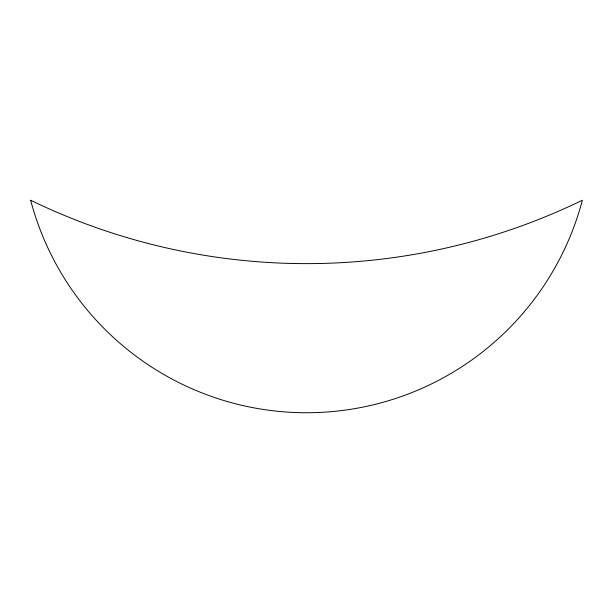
<?xml version="1.0" encoding="UTF-8"?>
<svg xmlns="http://www.w3.org/2000/svg" width="613" height="613" viewBox="0 0 613 613"><rect width="100%" height="100%" fill="white"/><g stroke="black" fill="none" stroke-linecap="round" stroke-linejoin="round"><path stroke-width="0.92" d="M30.65 200.259A285.298 285.298 0 0 0 582.35 200.259A632.064 632.064 0 0 1 30.65 200.259"/></g></svg>
